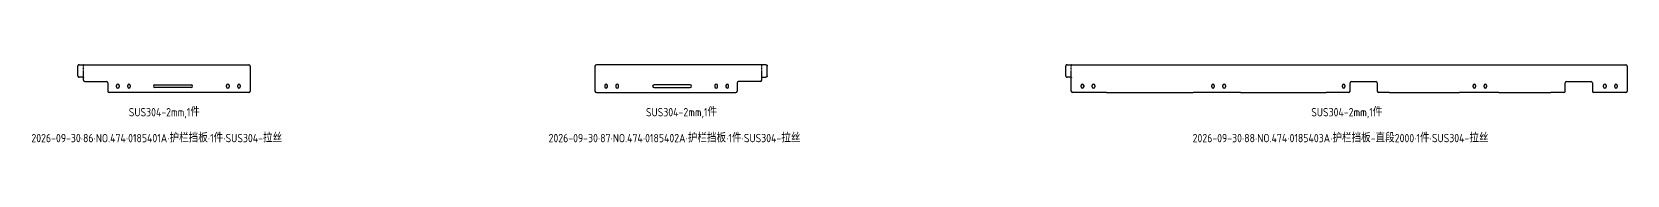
# Model space of a CAD drawing. Header units: inches. Extents: x -1146 to 223752, y 26431 to 27942.
# Drawn here: x 125115 to 130855, y 26431 to 26711 of the extents above; entities that cross this region are included whole.
import ezdxf

# ---------------------------------------------------------------- set-up
doc = ezdxf.new("R2010")
doc.units = ezdxf.units.IN
doc.header["$LTSCALE"] = 0.194989
doc.linetypes.add('CENTER', pattern=[50.8, 31.75, -6.35, 6.35, -6.35])
doc.layers.add('可见 (ISO)', color=7, linetype='Continuous', lineweight=25)
doc.layers.add('折弯线', color=1, linetype='CENTER')
doc.styles.add('Z-English', font='gbenor.shx', dxfattribs={"height": 10, "bigfont": 'hztxt.shx'})

msp = doc.modelspace()

# ---------------------------------------------------------------- linework, layer by layer
at = {"layer": '可见 (ISO)'}
for p, q in [((125279.9, 26670.7), (125279.9, 26705.7)), ((125284.9, 26710.7), (125299.4, 26710.7)), ((125300.4, 26710.7), (125299.4, 26710.7)), ((125300.4, 26710.7), (125894.9, 26710.7)), ((125899.9, 26705.7), (125899.9, 26615.7)), ((127140.9, 26705.7), (127140.9, 26615.7)), ((127740.4, 26710.7), (127145.9, 26710.7)), ((127740.4, 26710.7), (127741.5, 26710.7)), ((127755.9, 26710.7), (127741.5, 26710.7)), ((127760.9, 26670.7), (127760.9, 26705.7)), ((128835, 26670.7), (128835, 26705.7)), ((128840, 26710.7), (128854.5, 26710.7)), ((128855.5, 26710.7), (128854.5, 26710.7)), ((128855.5, 26710.7), (128981.9, 26710.7)), ((128981.9, 26710.7), (129293.5, 26710.7)), ((129293.5, 26710.7), (129463.6, 26710.7)), ((129463.6, 26710.7), (129772.7, 26710.7)), ((129772.7, 26710.7), (129999.5, 26710.7)), ((129999.5, 26710.7), (130251.9, 26710.7)), ((130251.9, 26710.7), (130393.7, 26710.7)), ((130393.7, 26710.7), (130580.5, 26710.7)), ((130580.5, 26710.7), (130850, 26710.7)), ((130855, 26705.7), (130855, 26615.7)), ((125299.4, 26665.7), (125284.9, 26665.7)), ((125299.4, 26665.7), (125300.4, 26665.7)), ((125299.9, 26654.7), (125299.9, 26664.7)), ((125300.9, 26664.7), (125299.9, 26664.7)), ((125300.4, 26665.7), (125300.9, 26665.7)), ((125300.9, 26665.7), (125300.9, 26664.7)), ((125304.9, 26649.7), (125382.9, 26649.7)), ((125387.9, 26644.7), (125387.9, 26615.7)), ((125419.4, 26630.7), (125419.4, 26635.7)), ((125428.4, 26635.7), (125428.4, 26630.7)), ((125459.4, 26630.7), (125459.4, 26635.7)), ((125468.4, 26635.7), (125468.4, 26630.7)), ((125557.4, 26638.2), (125687.4, 26638.2)), ((125815.4, 26630.7), (125815.4, 26635.7)), ((125824.4, 26635.7), (125824.4, 26630.7)), ((125855.4, 26630.7), (125855.4, 26635.7)), ((125864.4, 26635.7), (125864.4, 26630.7)), ((127176.4, 26635.7), (127176.4, 26630.7)), ((127185.4, 26630.7), (127185.4, 26635.7)), ((127216.4, 26635.7), (127216.4, 26630.7)), ((127225.4, 26630.7), (127225.4, 26635.7)), ((127483.4, 26638.2), (127353.4, 26638.2)), ((127572.4, 26635.7), (127572.4, 26630.7)), ((127581.4, 26630.7), (127581.4, 26635.7)), ((127612.4, 26635.7), (127612.4, 26630.7)), ((127621.4, 26630.7), (127621.4, 26635.7)), ((127652.9, 26644.7), (127652.9, 26615.7)), ((127735.9, 26649.7), (127657.9, 26649.7)), ((127740.4, 26665.7), (127739.9, 26665.7)), ((127739.9, 26665.7), (127739.9, 26664.7)), ((127739.9, 26664.7), (127740.9, 26664.7)), ((127741.5, 26665.7), (127740.4, 26665.7)), ((127740.9, 26654.7), (127740.9, 26664.7)), ((127741.5, 26665.7), (127755.9, 26665.7)), ((128854.5, 26665.7), (128840, 26665.7)), ((128854.5, 26665.7), (128855.5, 26665.7)), ((128855, 26615.7), (128855, 26664.7)), ((128856, 26664.7), (128855, 26664.7)), ((128855.5, 26665.7), (128856, 26665.7)), ((128856, 26665.7), (128856, 26664.7)), ((128890.5, 26630.7), (128890.5, 26635.7)), ((128899.5, 26635.7), (128899.5, 26630.7)), ((128930.5, 26630.7), (128930.5, 26635.7)), ((128939.5, 26635.7), (128939.5, 26630.7)), ((129360.5, 26630.7), (129360.5, 26635.7)), ((129369.5, 26635.7), (129369.5, 26630.7)), ((129400.5, 26630.7), (129400.5, 26635.7)), ((129409.5, 26635.7), (129409.5, 26630.7)), ((129830.5, 26630.7), (129830.5, 26635.7)), ((129839.5, 26635.7), (129839.5, 26630.7)), ((129858, 26615.7), (129858, 26644.7)), ((129863, 26649.7), (129951, 26649.7)), ((129956, 26644.7), (129956, 26615.7)), ((130300.5, 26630.7), (130300.5, 26635.7)), ((130309.5, 26635.7), (130309.5, 26630.7)), ((130340.5, 26630.7), (130340.5, 26635.7)), ((130349.5, 26635.7), (130349.5, 26630.7)), ((130632, 26615.7), (130632, 26644.7)), ((130637, 26649.7), (130725, 26649.7)), ((130730, 26644.7), (130730, 26615.7)), ((130770.5, 26630.7), (130770.5, 26635.7)), ((130779.5, 26635.7), (130779.5, 26630.7)), ((130810.5, 26630.7), (130810.5, 26635.7)), ((130819.5, 26635.7), (130819.5, 26630.7)), ((125894.9, 26610.7), (125392.9, 26610.7)), ((125687.4, 26628.2), (125557.4, 26628.2)), ((127145.9, 26610.7), (127647.9, 26610.7)), ((127353.4, 26628.2), (127483.4, 26628.2)), ((128981.9, 26610.7), (128860, 26610.7)), ((128981.9, 26610.7), (129293.5, 26610.7)), ((129463.6, 26610.7), (129293.5, 26610.7)), ((129463.6, 26610.7), (129772.7, 26610.7)), ((129853, 26610.7), (129772.7, 26610.7)), ((129999.5, 26610.7), (129961, 26610.7)), ((129999.5, 26610.7), (130251.9, 26610.7)), ((130393.7, 26610.7), (130251.9, 26610.7)), ((130393.7, 26610.7), (130580.5, 26610.7)), ((130627, 26610.7), (130580.5, 26610.7)), ((130850, 26610.7), (130735, 26610.7))]:
    msp.add_line(p, q, dxfattribs=at)
for points in [[(125284.9, 26710.7), (125284.4, 26710.7), (125283.9, 26710.6), (125283.4, 26710.5), (125283, 26710.3), (125282.5, 26710.1), (125282.1, 26709.9), (125281.7, 26709.6), (125281.4, 26709.2), (125281, 26708.9), (125280.7, 26708.5), (125280.5, 26708.1), (125280.3, 26707.6), (125280.1, 26707.2), (125280, 26706.7), (125279.9, 26706.2), (125279.9, 26705.7)], [(127755.9, 26710.7), (127756.4, 26710.7), (127756.9, 26710.6), (127757.4, 26710.5), (127757.9, 26710.3), (127758.3, 26710.1), (127758.7, 26709.9), (127759.1, 26709.6), (127759.5, 26709.2), (127759.8, 26708.9), (127760.1, 26708.5), (127760.4, 26708.1), (127760.6, 26707.6), (127760.7, 26707.2), (127760.8, 26706.7), (127760.9, 26706.2), (127760.9, 26705.7)], [(128840, 26710.7), (128839.5, 26710.7), (128839, 26710.6), (128838.5, 26710.5), (128838.1, 26710.3), (128837.6, 26710.1), (128837.2, 26709.9), (128836.8, 26709.6), (128836.5, 26709.2), (128836.1, 26708.9), (128835.8, 26708.5), (128835.6, 26708.1), (128835.4, 26707.6), (128835.2, 26707.2), (128835.1, 26706.7), (128835, 26706.2), (128835, 26705.7)], [(125279.9, 26670.7), (125279.9, 26670.2), (125280, 26669.7), (125280.1, 26669.2), (125280.3, 26668.8), (125280.5, 26668.3), (125280.7, 26667.9), (125281, 26667.5), (125281.4, 26667.2), (125281.7, 26666.8), (125282.1, 26666.5), (125282.5, 26666.3), (125283, 26666.1), (125283.4, 26665.9), (125283.9, 26665.8), (125284.4, 26665.7), (125284.9, 26665.7)], [(127760.9, 26670.7), (127760.9, 26670.2), (127760.8, 26669.7), (127760.7, 26669.2), (127760.6, 26668.8), (127760.4, 26668.3), (127760.1, 26667.9), (127759.8, 26667.5), (127759.5, 26667.2), (127759.1, 26666.8), (127758.7, 26666.5), (127758.3, 26666.3), (127757.9, 26666.1), (127757.4, 26665.9), (127756.9, 26665.8), (127756.4, 26665.7), (127755.9, 26665.7)], [(128835, 26670.7), (128835, 26670.2), (128835.1, 26669.7), (128835.2, 26669.2), (128835.4, 26668.8), (128835.6, 26668.3), (128835.8, 26667.9), (128836.1, 26667.5), (128836.5, 26667.2), (128836.8, 26666.8), (128837.2, 26666.5), (128837.6, 26666.3), (128838.1, 26666.1), (128838.5, 26665.9), (128839, 26665.8), (128839.5, 26665.7), (128840, 26665.7)]]:
    msp.add_lwpolyline(points, dxfattribs=at)
for centre, radius, start, end in [((125894.9, 26705.7), 5, 0, 90), ((127145.9, 26705.7), 5, 90, 180), ((130850, 26705.7), 5, 0, 90), ((125304.9, 26654.7), 5, 180, -90), ((125382.9, 26644.7), 5, 0, 90), ((125423.9, 26635.7), 4.5, 0, 180), ((125463.9, 26635.7), 4.5, 0, 180), ((125557.4, 26633.2), 5, 90, -90), ((125687.4, 26633.2), 5, -90, 90), ((125819.9, 26635.7), 4.5, 0, 180), ((125859.9, 26635.7), 4.5, 0, 180), ((127180.9, 26635.7), 4.5, 0, 180), ((127220.9, 26635.7), 4.5, 0, 180), ((127353.4, 26633.2), 5, 90, -90), ((127483.4, 26633.2), 5, -90, 90), ((127576.9, 26635.7), 4.5, 0, 180), ((127616.9, 26635.7), 4.5, 0, 180), ((127657.9, 26644.7), 5, 90, 180), ((127735.9, 26654.7), 5, -90, 0), ((128895, 26635.7), 4.5, 0, 180), ((128935, 26635.7), 4.5, 0, 180), ((129365, 26635.7), 4.5, 0, 180), ((129405, 26635.7), 4.5, 0, 180), ((129835, 26635.7), 4.5, 0, 180), ((129863, 26644.7), 5, 90, 180), ((129951, 26644.7), 5, 0, 90), ((130305, 26635.7), 4.5, 0, 180), ((130345, 26635.7), 4.5, 0, 180), ((130637, 26644.7), 5, 90, 180), ((130725, 26644.7), 5, 0, 90), ((130775, 26635.7), 4.5, 0, 180), ((130815, 26635.7), 4.5, 0, 180), ((125392.9, 26615.7), 5, 180, -90), ((125423.9, 26630.7), 4.5, 180, 0), ((125463.9, 26630.7), 4.5, 180, 0), ((125819.9, 26630.7), 4.5, 180, 0), ((125859.9, 26630.7), 4.5, 180, 0), ((125894.9, 26615.7), 5, -90, 0), ((127145.9, 26615.7), 5, 180, -90), ((127180.9, 26630.7), 4.5, 180, 0), ((127220.9, 26630.7), 4.5, 180, 0), ((127576.9, 26630.7), 4.5, 180, 0), ((127616.9, 26630.7), 4.5, 180, 0), ((127647.9, 26615.7), 5, -90, 0), ((128860, 26615.7), 5, 180, -90), ((128895, 26630.7), 4.5, 180, 0), ((128935, 26630.7), 4.5, 180, 0), ((129365, 26630.7), 4.5, 180, 0), ((129405, 26630.7), 4.5, 180, 0), ((129835, 26630.7), 4.5, 180, 0), ((129853, 26615.7), 5, -90, 0), ((129961, 26615.7), 5, 180, -90), ((130305, 26630.7), 4.5, 180, 0), ((130345, 26630.7), 4.5, 180, 0), ((130627, 26615.7), 5, -90, 0), ((130735, 26615.7), 5, 180, -90), ((130775, 26630.7), 4.5, 180, 0), ((130815, 26630.7), 4.5, 180, 0), ((130850, 26615.7), 5, -90, 0)]:
    msp.add_arc(centre, radius, start, end, dxfattribs=at)
at = {"layer": '折弯线', "color": 1, "linetype": 'CENTER', "ltscale": 0.5}
for points in [[(125299.9, 26665.7), (125299.9, 26710.7)], [(127740.9, 26665.7), (127740.9, 26710.7)], [(128855, 26665.7), (128855, 26710.7)]]:
    msp.add_lwpolyline(points, dxfattribs=at)

# ---------------------------------------------------------------- texts
at = {"color": 3, "style": 'Z-English'}
for p in [(125463.3, 26524.4), (127324.3, 26524.4), (129718.4, 26524.4)]:
    msp.add_text('SUS304-2mm,1件', height=30, dxfattribs=at).set_placement(p)
at = {"color": 2, "style": 'Z-English'}
for s, p in [('2026-09-30·86·NO.474·0185401A·护栏挡板·1件·SUS304-拉丝', (125112.9, 26431)), ('2026-09-30·87·NO.474·0185402A·护栏挡板·1件·SUS304-拉丝', (126973.9, 26431)), ('2026-09-30·88·NO.474·0185403A·护栏挡板-直段2000·1件·SUS304-拉丝', (129291.5, 26431))]:
    msp.add_text(s, height=30, dxfattribs=at).set_placement(p)

doc.saveas('drawing.dxf')
